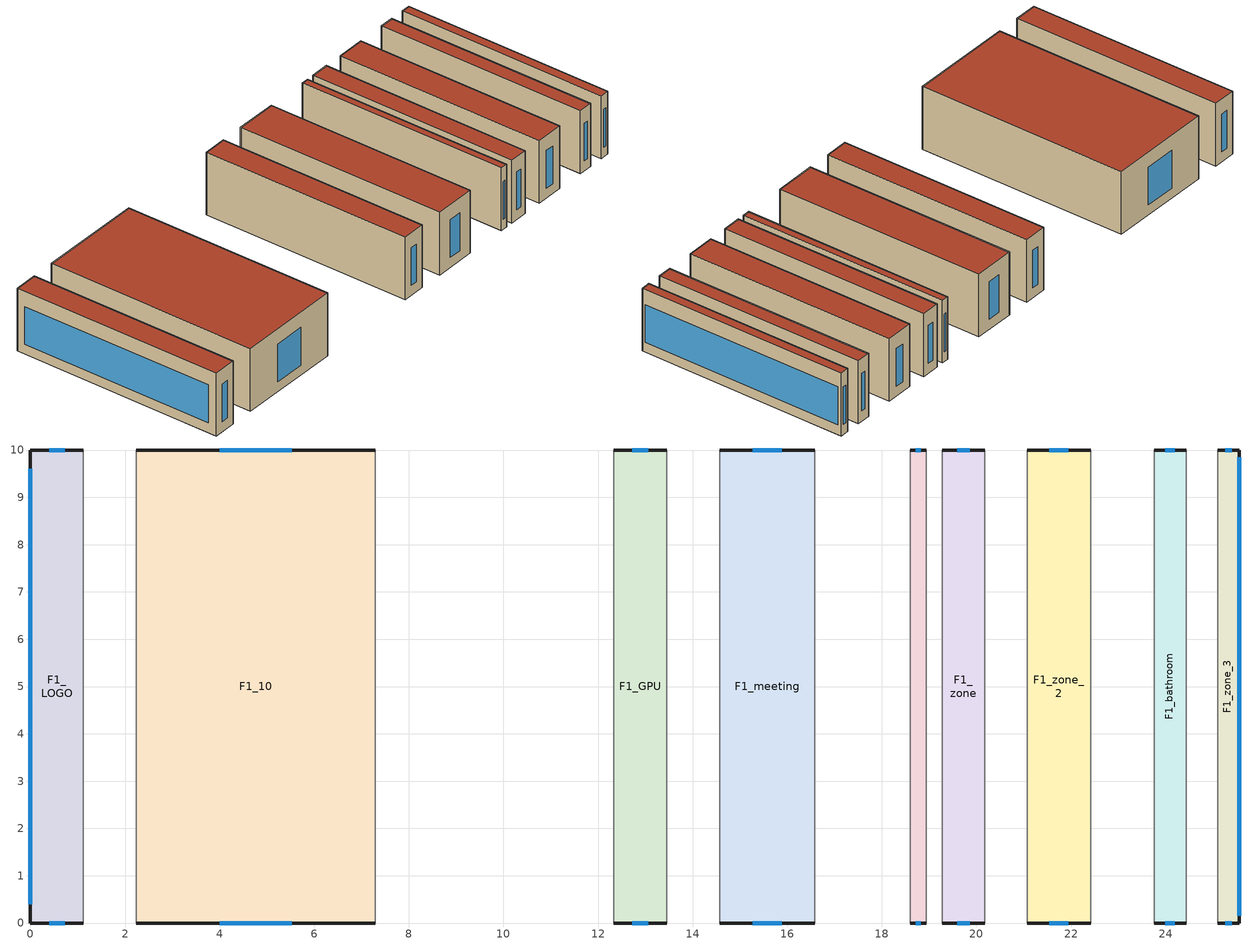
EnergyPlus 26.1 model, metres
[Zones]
F1_LOGO
 floor ground (ConcreteFloor): 0,0 0,10 1.12,10 1.12,0 z0
 wall outside (ExteriorWall): 1.12,0 0,0 0,10 1.12,10 z0:3
 wall adiabatic (InteriorWall): 1.12,10 1.12,0 z0:3
 window (ExteriorWindow): 0.73,0 0.39,0 / 0.39,10 0.73,10 / 0,0.39 0,9.61 z0.48:2.28
 roof outside (Roof): 0,10 1.12,10 1.12,0 0,0 z3
F1_10
 floor ground (ConcreteFloor): 2.24,0 2.24,10 7.28,10 7.28,0 z0
 wall outside (ExteriorWall): 7.28,0 2.24,0 / 2.24,10 7.28,10 z0:3
 wall adiabatic (InteriorWall): 7.28,10 7.28,0 / 2.24,0 2.24,10 z0:3
 window (ExteriorWindow): 5.52,0 4.01,0 / 4.01,10 5.52,10 z0.48:2.28
 roof outside (Roof): 2.24,10 7.28,10 7.28,0 2.24,0 z3
F1_GPU
 floor ground (ConcreteFloor): 12.33,0 12.33,10 13.45,10 13.45,0 z0
 wall outside (ExteriorWall): 13.45,0 12.33,0 / 12.33,10 13.45,10 z0:3
 wall adiabatic (InteriorWall): 13.45,10 13.45,0 / 12.33,0 12.33,10 z0:3
 window (ExteriorWindow): 13.06,0 12.72,0 / 12.72,10 13.06,10 z0.48:2.28
 roof outside (Roof): 12.33,10 13.45,10 13.45,0 12.33,0 z3
F1_meeting
 floor ground (ConcreteFloor): 14.57,0 14.57,10 16.59,10 16.59,0 z0
 wall outside (ExteriorWall): 16.59,0 14.57,0 / 14.57,10 16.59,10 z0:3
 wall adiabatic (InteriorWall): 16.59,10 16.59,0 / 14.57,0 14.57,10 z0:3
 window (ExteriorWindow): 15.88,0 15.28,0 / 15.28,10 15.88,10 z0.48:2.28
 roof outside (Roof): 14.57,10 16.59,10 16.59,0 14.57,0 z3
F1_2
 floor ground (ConcreteFloor): 18.6,0 18.6,10 18.94,10 18.94,0 z0
 wall outside (ExteriorWall): 18.94,0 18.6,0 / 18.6,10 18.94,10 z0:3
 wall adiabatic (InteriorWall): 18.94,10 18.94,0 / 18.6,0 18.6,10 z0:3
 window (ExteriorWindow): 18.82,0 18.72,0 / 18.72,10 18.82,10 z0.48:2.28
 roof outside (Roof): 18.6,10 18.94,10 18.94,0 18.6,0 z3
F1_zone
 floor ground (ConcreteFloor): 19.28,0 19.28,10 20.17,10 20.17,0 z0
 wall outside (ExteriorWall): 20.17,0 19.28,0 / 19.28,10 20.17,10 z0:3
 wall adiabatic (InteriorWall): 20.17,10 20.17,0 / 19.28,0 19.28,10 z0:3
 window (ExteriorWindow): 19.86,0 19.59,0 / 19.59,10 19.86,10 z0.48:2.28
 roof outside (Roof): 19.28,10 20.17,10 20.17,0 19.28,0 z3
F1_zone_2
 floor ground (ConcreteFloor): 21.07,0 21.07,10 22.41,10 22.41,0 z0
 wall outside (ExteriorWall): 22.41,0 21.07,0 / 21.07,10 22.41,10 z0:3
 wall adiabatic (InteriorWall): 22.41,10 22.41,0 / 21.07,0 21.07,10 z0:3
 window (ExteriorWindow): 21.94,0 21.54,0 / 21.54,10 21.94,10 z0.48:2.28
 roof outside (Roof): 21.07,10 22.41,10 22.41,0 21.07,0 z3
F1_bathroom
 floor ground (ConcreteFloor): 23.76,0 23.76,10 24.43,10 24.43,0 z0
 wall outside (ExteriorWall): 24.43,0 23.76,0 / 23.76,10 24.43,10 z0:3
 wall adiabatic (InteriorWall): 24.43,10 24.43,0 / 23.76,0 23.76,10 z0:3
 window (ExteriorWindow): 24.2,0 23.99,0 / 23.99,10 24.2,10 z0.48:2.28
 roof outside (Roof): 23.76,10 24.43,10 24.43,0 23.76,0 z3
F1_zone_3
 floor ground (ConcreteFloor): 25.1,0 25.1,10 25.55,10 25.55,0 z0
 wall outside (ExteriorWall): 25.1,10 25.55,10 25.55,0 25.1,0 z0:3
 wall adiabatic (InteriorWall): 25.1,0 25.1,10 z0:3
 window (ExteriorWindow): 25.39,0 25.26,0 / 25.26,10 25.39,10 / 25.55,9.84 25.55,0.16 z0.48:2.28
 roof outside (Roof): 25.1,10 25.55,10 25.55,0 25.1,0 z3
[Building]
13-ai-startup-office: North Axis (deg)=0; Terrain=City; Loads Convergence Tolerance Value=0.04; Temperature Convergence Tolerance Value (deltaC)=0.4; Solar Distribution=FullExteriorWithReflections; Maximum Number of Warmup Days=25; Minimum Number of Warmup Days=6
[Material] Roughness=MediumRough
Name | Thickness (m) | Conductivity (W/m-K) | Density (kg/m3) | Specific Heat (J/kg-K)
Plaster_Interior | 0.02 | 0.8 | 1600 | 1000
Block | 0.2 | 0.58 | 1400 | 1000
EPS_Insulation | 0.05 | 0.04 | 25 | 1400
Render_Exterior | 0.01 | 0.9 | 1800 | 1000
Plaster | 0.015 | 0.8 | 1500 | 1000
Brick_120mm | 0.12 | 0.58 | 1500 | 1000
Waterproof_Membrane | 0.005 | 0.23 | 1100 | 1000
Screed_Slope | 0.04 | 1.4 | 2000 | 1000
XPS_Insulation | 0.06 | 0.035 | 35 | 1400
Concrete_Slab | 0.12 | 1.4 | 2400 | 920
Plaster_Ceiling | 0.015 | 0.8 | 1600 | 1000
Tile | 0.01 | 1 | 1500 | 1000
Screed | 0.05 | 1.4 | 1500 | 1000
Concrete_120mm | 0.12 | 1.4 | 1500 | 1000
[Construction]
ExteriorWall: Plaster_Interior, Block, EPS_Insulation, Render_Exterior
InteriorWall: Plaster, Brick_120mm, Plaster
Roof: Waterproof_Membrane, Screed_Slope, XPS_Insulation, Concrete_Slab, Plaster_Ceiling
ConcreteFloor: Tile, Screed, Concrete_120mm
ExteriorWindow: SimpleWindow
[WindowMaterial:SimpleGlazingSystem]
SimpleWindow: U-Factor (W/m2-K)=2; Solar Heat Gain Coefficient=0.6; Visible Transmittance=0.75
[Zone] Type=1; Multiplier=1; Ceiling Height (m)=autocalculate; Volume (m3)=autocalculate
F1_LOGO; F1_10; F1_GPU; F1_meeting; F1_2; F1_zone; F1_zone_2; F1_bathroom; F1_zone_3
[People] Number of People Schedule=Residential_Occupancy; Number of People Calculation Method=People; Fraction Radiant=0.3; Sensible Heat Fraction=autocalculate; Activity Level Schedule=Activity_Level
Name | Zone | Number of People
F1_LOGO_People | F1_LOGO | 1
F1_10_People | F1_10 | 2
F1_GPU_People | F1_GPU | 1
F1_meeting_People | F1_meeting | 1
F1_2_People | F1_2 | 1
F1_zone_People | F1_zone | 1
F1_zone_2_People | F1_zone_2 | 1
F1_bathroom_People | F1_bathroom | 1
F1_zone_3_People | F1_zone_3 | 1
[Lights] Schedule=Residential_Lighting; Design Level Calculation Method=Watts/Area; Watts per Floor Area=8; Return Air Fraction=0; Fraction Radiant=0.72; Fraction Visible=0.18
Name | Zone
F1_LOGO_Lights | F1_LOGO
F1_10_Lights | F1_10
F1_GPU_Lights | F1_GPU
F1_meeting_Lights | F1_meeting
F1_2_Lights | F1_2
F1_zone_Lights | F1_zone
F1_zone_2_Lights | F1_zone_2
F1_bathroom_Lights | F1_bathroom
F1_zone_3_Lights | F1_zone_3
[ElectricEquipment] Schedule=Residential_Equipment; Design Level Calculation Method=Watts/Area; Watts per Floor Area=5; Fraction Latent=0; Fraction Radiant=0.3; Fraction Lost=0
Name | Zone
F1_LOGO_Equipment | F1_LOGO
F1_10_Equipment | F1_10
F1_GPU_Equipment | F1_GPU
F1_meeting_Equipment | F1_meeting
F1_2_Equipment | F1_2
F1_zone_Equipment | F1_zone
F1_zone_2_Equipment | F1_zone_2
F1_bathroom_Equipment | F1_bathroom
F1_zone_3_Equipment | F1_zone_3
[ZoneHVAC:IdealLoadsAirSystem] Availability Schedule=HVAC_Availability; Maximum Heating Supply Air Temperature (C)=50; Minimum Cooling Supply Air Temperature (C)=13; Maximum Heating Supply Air Humidity Ratio (kgWater/kgDryAir)=0.0156; Minimum Cooling Supply Air Humidity Ratio (kgWater/kgDryAir)=0.0077; Heating Limit=NoLimit; Cooling Limit=NoLimit; Heating Availability Schedule=Heating_Setpoint_Sched; Cooling Availability Schedule=Cooling_Setpoint_Sched
F1_LOGO_IdealLoads; F1_10_IdealLoads; F1_GPU_IdealLoads; F1_meeting_IdealLoads; F1_2_IdealLoads; F1_zone_IdealLoads; F1_zone_2_IdealLoads; F1_bathroom_IdealLoads; F1_zone_3_IdealLoads
[Zone equipment]
F1_LOGO: F1_LOGO_IdealLoads
F1_10: F1_10_IdealLoads
F1_GPU: F1_GPU_IdealLoads
F1_meeting: F1_meeting_IdealLoads
F1_2: F1_2_IdealLoads
F1_zone: F1_zone_IdealLoads
F1_zone_2: F1_zone_2_IdealLoads
F1_bathroom: F1_bathroom_IdealLoads
F1_zone_3: F1_zone_3_IdealLoads
[ZoneControl:Thermostat] Control Type Schedule=Thermostat_ControlType
Name | Zone | Control 1
F1_LOGO_Thermostat | F1_LOGO | F1_LOGO_DualSetpoint
F1_10_Thermostat | F1_10 | F1_10_DualSetpoint
F1_GPU_Thermostat | F1_GPU | F1_GPU_DualSetpoint
F1_meeting_Thermostat | F1_meeting | F1_meeting_DualSetpoint
F1_2_Thermostat | F1_2 | F1_2_DualSetpoint
F1_zone_Thermostat | F1_zone | F1_zone_DualSetpoint
F1_zone_2_Thermostat | F1_zone_2 | F1_zone_2_DualSetpoint
F1_bathroom_Thermostat | F1_bathroom | F1_bathroom_DualSetpoint
F1_zone_3_Thermostat | F1_zone_3 | F1_zone_3_DualSetpoint
[ThermostatSetpoint:DualSetpoint] Heating Setpoint Temperature Schedule=Heating_Setpoint_Sched; Cooling Setpoint Temperature Schedule=Cooling_Setpoint_Sched
F1_LOGO_DualSetpoint; F1_10_DualSetpoint; F1_GPU_DualSetpoint; F1_meeting_DualSetpoint; F1_2_DualSetpoint; F1_zone_DualSetpoint; F1_zone_2_DualSetpoint; F1_bathroom_DualSetpoint; F1_zone_3_DualSetpoint
[Schedule:Compact]
Residential_Occupancy: Through: 12/31, For: Weekdays, Until: 7:00, 1, Until: 9:00, 0.5, Until: 17:00, 0, Until: 23:00, 1, Until: 24:00, 1, For: Weekends Holidays, Until: 8:00, 1, Until: 23:00, 1, Until: 24:00, 1
Residential_Lighting: Through: 12/31, For: Weekdays, Until: 6:00, 0, Until: 8:00, 0.8, Until: 17:00, 0.1, Until: 23:00, 0.8, Until: 24:00, 0.1, For: Weekends Holidays, Until: 7:00, 0, Until: 23:00, 0.6, Until: 24:00, 0.1
Residential_Equipment: Through: 12/31, For: AllDays, Until: 24:00, 0.3
HVAC_Availability: Through: 12/31, For: AllDays, Until: 24:00, 1
Thermostat_ControlType: Through: 12/31, For: AllDays, Until: 24:00, 4
Activity_Level: Through: 12/31, For: AllDays, Until: 24:00, 120
Heating_Setpoint_Sched: Through: 12/31, For: AllDays, Until: 24:00, 20
Cooling_Setpoint_Sched: Through: 12/31, For: AllDays, Until: 24:00, 26
